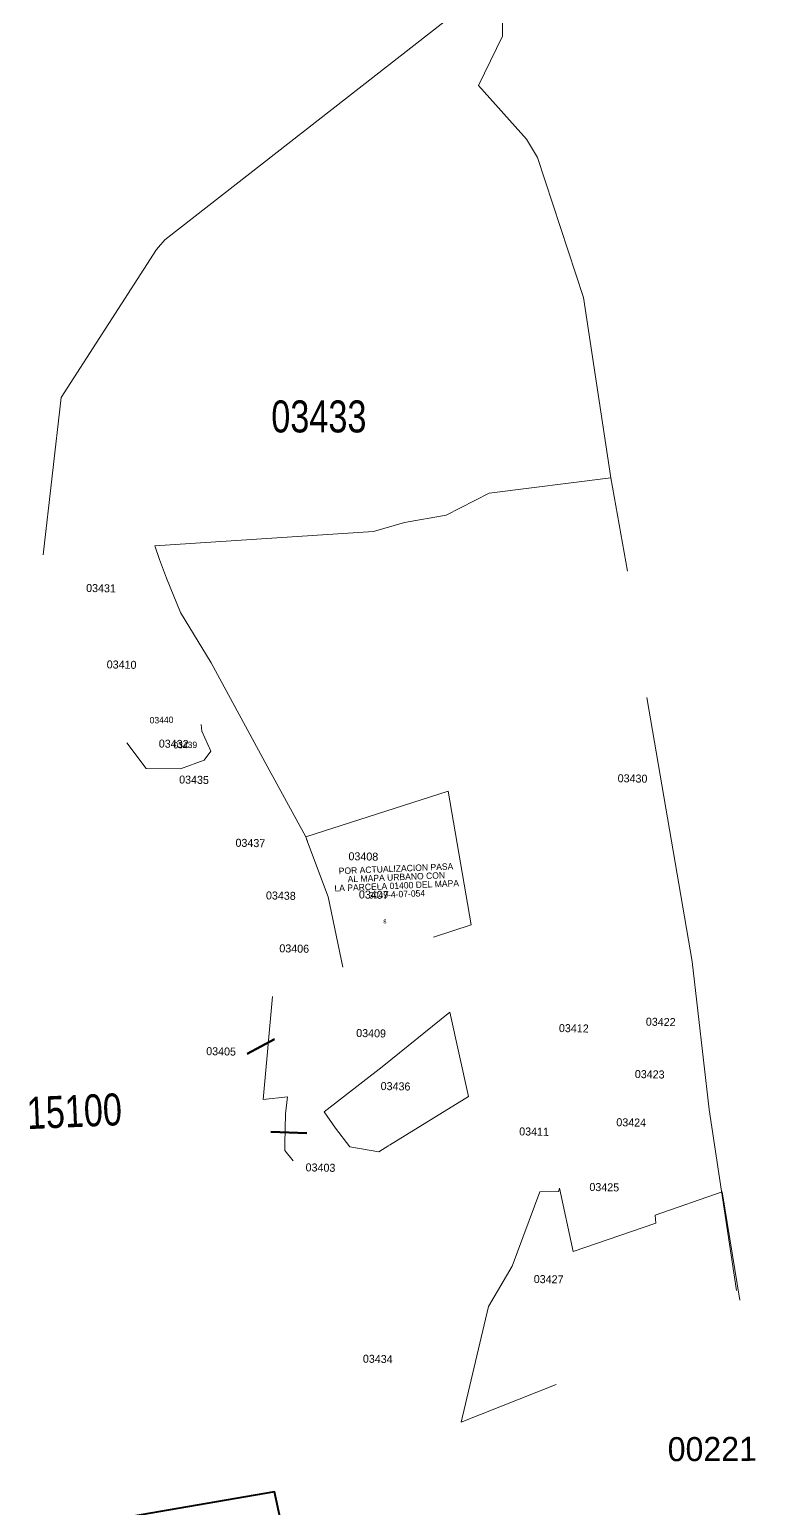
# Model space of a CAD drawing. Header units: inches. Extents: x 610851 to 630254, y 1234683 to 1264905.
# Drawn here: x 624894 to 625348, y 1245482 to 1246406 of the extents above; entities that cross this region are included whole.
import ezdxf
from ezdxf.enums import TextEntityAlignment as Align

# ---------------------------------------------------------------- set-up
doc = ezdxf.new("R2010")
doc.units = ezdxf.units.IN
doc.header["$MEASUREMENT"] = 0
for name, color, linetype, lineweight in [('CONTORNOLevel 61', 7, 'Continuous', 0), ('Level 50', 7, 'Continuous', 0), ('Level 7', 7, 'Continuous', 0)]:
    doc.layers.add(name, color=color, linetype=linetype, lineweight=lineweight)
doc.styles.add('Styledgn001', font='dgn001.shx')
doc.styles.add('Styledgn003', font='dgn003.shx')
doc.styles.add('Styledgn032', font='dgn032.shx')
doc.styles.add('Styletxt', font='txt.shx')
doc.dimstyles.new('STANDARD-Linear', dxfattribs={"dimtxt": 1.5, "dimasz": 1.13, "dimexe": 0.125, "dimexo": 0.000625, "dimgap": 0.3, "dimtad": 1, "dimzin": 7, "dimdsep": 46, "dimtxsty": 'Styletxt', "dimsah": 1, "dimcen": 2.5, "dimclrd": 1, "dimclre": 1, "dimclrt": 2, "dimaunit": 1, "dimadec": 7, "dimazin": 0, "dimtfac": 1, "dimtofl": 0, "dimtmove": 1, "dimatfit": 3, "dimfxl": 1, "dimtolj": 1, "dimtzin": 0, "dimarcsym": 0})

msp = doc.modelspace()

# ---------------------------------------------------------------- linework, layer by layer
at = {"layer": 'CONTORNOLevel 61', "color": 3, "linetype": 'Continuous', "lineweight": 40, "flags": 128}
msp.add_lwpolyline([(625088.44858, 1245300.8068), (625047.08057, 1245492.00047), (624897.26269, 1245466.16982)], dxfattribs=at)
at = {"layer": 'Level 50', "color": 7, "linetype": 'Continuous', "lineweight": 0, "flags": 128}
for points in [[(624902.49619, 1246077.39918), (624913.79506, 1246175.61335), (624973.43506, 1246268.10335), (624978.52506, 1246274.30335), (625187.30506, 1246437.22335), (625189.31506, 1246435.47335), (625189.65506, 1246401.37335), (625174.53506, 1246370.73335), (625204.66506, 1246337.03335), (625211.39506, 1246325.55335), (625240.16506, 1246238.16335), (625257.32506, 1246125.58335), (625181.31506, 1246116.02335), (625154.41506, 1246102.24335), (625128.33506, 1246097.60335), (625108.90506, 1246092.01335), (624972.27506, 1246083.07335)], [(625267.72913, 1246067.21651), (625257.32506, 1246125.58335)], [(625066.61305, 1245901.2875), (625042.60253, 1245945.30076), (625007.45972, 1246009.96352), (624988.3069, 1246041.41633), (624979.69691, 1246062.85344), (624975.12834, 1246074.45057), (624972.27506, 1246083.07335)], [(625335.72705, 1245617.85045), (625318.80713, 1245730.94351), (625308.13884, 1245823.40729), (625279.81013, 1245988.35351)], [(625001.18968, 1245971.42195), (625001.64919, 1245967.32718), (625007.21219, 1245954.76418), (625003.15519, 1245949.11618), (624988.38019, 1245943.80618), (624966.88819, 1245943.94418), (624954.73038, 1245960.00019)], [(625067.68805, 1245898.3935), (625066.61305, 1245901.2875), (625155.59705, 1245929.7275), (625170.04205, 1245846.2625), (625146.51905, 1245838.4825)], [(625089.85505, 1245819.7405), (625080.58305, 1245863.6905), (625067.15005, 1245899.8405)], [(625045.80519, 1245801.43418), (625040.01075, 1245737.1675), (625055.29919, 1245738.87118), (625054.06787, 1245728.20609), (625053.54073, 1245709.40469), (625053.54073, 1245705.36327), (625058.71119, 1245698.89318)], [(625118.64805, 1245708.4225), (625112.27405, 1245704.4815), (625094.16705, 1245707.5095), (625085.25505, 1245719.1315), (625078.08205, 1245729.4185), (625114.44005, 1245757.4515), (625156.72605, 1245791.7365), (625168.23805, 1245739.0125), (625118.97391, 1245708.61546)], [(625337.99913, 1245611.84551), (625326.95013, 1245679.34851), (625284.94013, 1245664.95351), (625285.30713, 1245659.79351), (625233.84313, 1245642.15851), (625225.30513, 1245681.66051), (625224.59913, 1245679.72951), (625212.88113, 1245679.47851), (625195.63213, 1245632.95351), (625180.75513, 1245607.83551), (625163.79313, 1245535.51851), (625223.06083, 1245559.12527)]]:
    msp.add_lwpolyline(points, dxfattribs=at)

# ---------------------------------------------------------------- texts
at = {"layer": 'Level 50', "color": 3, "linetype": 'Continuous', "lineweight": 0, "style": 'Styledgn032'}
msp.add_text('03432', height=4.999998, rotation=359, dxfattribs=at).set_placement((624984.09133, 1245959.35574), align=Align.MIDDLE_CENTER)
at = {"layer": 'Level 50', "color": 7, "linetype": 'Continuous', "lineweight": 0, "style": 'Styledgn032'}
for s, p in [('03408', (625102.62406, 1245888.97798)), ('03405', (625013.71709, 1245767.20626))]:
    msp.add_text(s, height=4.999998, rotation=359, dxfattribs=at).set_placement(p, align=Align.MIDDLE_CENTER)
at = {"layer": 'Level 50', "color": 7, "linetype": 'Continuous', "lineweight": 0, "style": 'Styledgn001'}
msp.add_text('8', height=2.5, dxfattribs=at).set_placement((625115.14105, 1245847.1355))
at = {"layer": 'Level 50', "color": 7, "linetype": 'Continuous', "lineweight": 0, "insert": (625123.35218, 1245873.35754), "char_height": 4, "width": 102.4708008, "attachment_point": 5, "rotation": 2.39999996, "line_spacing_factor": 0.8, "style": 'Styledgn032'}
msp.add_mtext('{\\Fdgn000|c0;POR ACTUALIZACION PASA \\PAL MAPA URBANO CON \\PLA PARCELA 01400 DEL MAPA\\P3049-4-07-054}', dxfattribs=at)
at = {"layer": 'Level 7', "color": 7, "linetype": 'Continuous', "lineweight": 0, "style": 'Styledgn003', "width": 0.8}
msp.add_text('03433', height=19.999998, dxfattribs=at).set_placement((625074.82457, 1246163.8872), align=Align.MIDDLE_CENTER)
msp.add_text('03433', height=19.999998, dxfattribs=at).set_placement((625074.82457, 1246163.8872), align=Align.MIDDLE_CENTER)
msp.add_text('03433', height=19.999998, dxfattribs=at).set_placement((625074.82457, 1246163.8872), align=Align.MIDDLE_CENTER)
at = {"layer": 'Level 7', "color": 7, "linetype": 'Continuous', "lineweight": 0, "style": 'Styledgn032'}
for s, height, rotation, p in [('03431', 4.999998, 359, (624938.6729, 1246056.57804)), ('03410', 4.999998, 359, (624951.53395, 1246008.83069)), ('03440', 4, 1.39999996, (624976.49276, 1245974.23716)), ('03439', 4, 1.39999996, (624991.34147, 1245958.60648)), ('03435', 4.999998, 359, (624996.80416, 1245936.89587)), ('03430', 4.999998, 359, (625270.86191, 1245937.70613)), ('03437', 4.999998, 359, (625032.01059, 1245897.39644)), ('03438', 4.999998, 359, (625051.06945, 1245864.49895)), ('03407', 4.999998, 359, (625109.14381, 1245865.09345)), ('03406', 4.999998, 359, (625059.42454, 1245831.45426)), ('03409', 4.999998, 359, (625107.45837, 1245778.53193)), ('03412', 4.999998, 359, (625234.15425, 1245781.63179)), ('03422', 4.999998, 359, (625288.46427, 1245785.61106)), ('03423', 4.999998, 359, (625281.57427, 1245752.90206)), ('03436', 4.999998, 359, (625122.73311, 1245745.39965)), ('03424', 4.999998, 359, (625270.01427, 1245722.80206)), ('03411', 4.999998, 359, (625209.32383, 1245717.0741)), ('03403', 4.999998, 359, (625075.83967, 1245694.58496)), ('03425', 4.999998, 359, (625253.1907, 1245682.34338)), ('03427', 4.999998, 359, (625218.42072, 1245624.84776)), ('03434', 4.999998, 359, (625111.63933, 1245575.05074)), ('00221', 15, 0.25, (625320.70909, 1245518.79122))]:
    msp.add_text(s, height=height, rotation=rotation, dxfattribs=at).set_placement(p, align=Align.MIDDLE_CENTER)
at = {"layer": 'Level 7', "color": 7, "linetype": 'Continuous', "lineweight": 0, "style": 'Styledgn003', "width": 0.8}
msp.add_text('15100', height=19.999998, rotation=2.46741759, dxfattribs=at).set_placement((624921.98094, 1245729.86424), align=Align.MIDDLE_CENTER)
msp.add_text('15100', height=19.999998, rotation=2.46741759, dxfattribs=at).set_placement((624921.98094, 1245729.86424), align=Align.MIDDLE_CENTER)
msp.add_text('15100', height=19.999998, rotation=2.46741759, dxfattribs=at).set_placement((624921.98094, 1245729.86424), align=Align.MIDDLE_CENTER)

# ---------------------------------------------------------------- leaders
at = {"layer": 'Level 50', "color": 7, "linetype": 'Continuous', "lineweight": 0}
for points, override in [([(625047.07968, 1245774.83324), (625029.95468, 1245765.57024)], {"dimscale": 1, "dimtxt": 3, "dimasz": 3, "dimgap": 1.5, "dimtad": 1, "dimclrd": 0, "dimlwd": 65534}), ([(625067.35219, 1245716.08718), (625044.73819, 1245717.02918)], {"dimscale": 1, "dimtxt": 2, "dimasz": 2, "dimgap": 1, "dimtad": 1, "dimclrd": 0, "dimlwd": 65534})]:
    msp.add_leader(points, dimstyle='STANDARD-Linear', override=override, dxfattribs=at)

doc.saveas('drawing.dxf')
